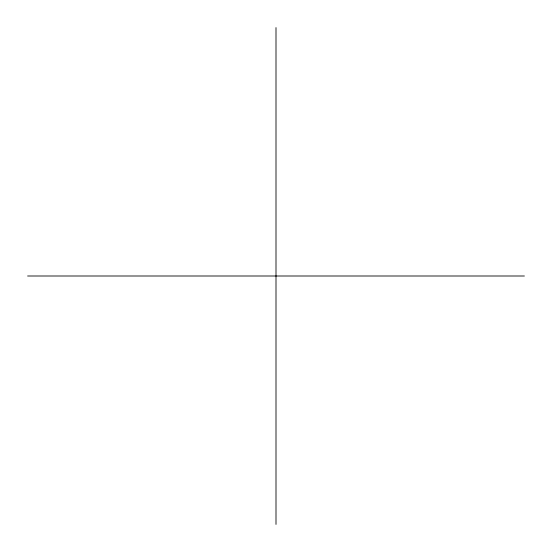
<?xml version="1.0" encoding="UTF-8"?>
<svg xmlns="http://www.w3.org/2000/svg" width="552" height="552" viewBox="0 0 552 552"><rect width="100%" height="100%" fill="white"/><g stroke="black" fill="none" stroke-linecap="round" stroke-linejoin="round"><path stroke-width="0.83" d="M27.6 276L524.4 276M276 27.6L276 524.4"/></g></svg>
